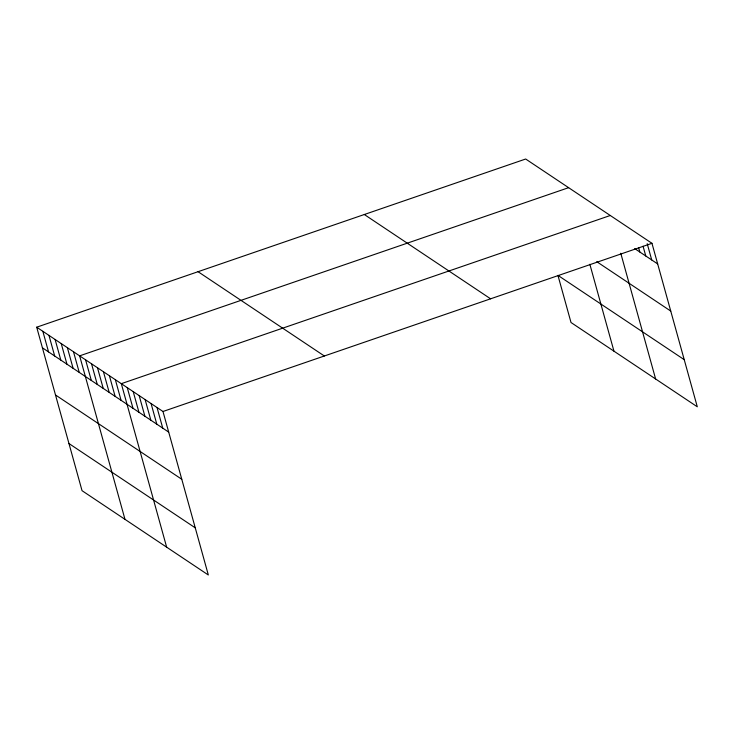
<?xml version="1.0" encoding="UTF-8"?>
<svg xmlns="http://www.w3.org/2000/svg" width="734" height="734" viewBox="0 0 734 734"><rect width="100%" height="100%" fill="white"/><g stroke="black" fill="none" stroke-linecap="round" stroke-linejoin="round"><path stroke-width="1.1" d="M36.7 327.199L162.985 411.49L208.328 574.988L82.043 490.688L36.7 327.199L525.672 159.012L651.957 243.312L697.3 406.801L571.015 322.51L557.941 275.36L684.226 359.66M568.611 187.675L79.639 355.852L124.982 519.351M610.284 215.493L121.312 383.671L166.655 547.169M162.985 411.49L651.957 243.312M634.717 248.606L657.682 263.937M596.76 261.689L670.757 311.078M364.312 214.512L490.596 298.811M198.061 271.699L324.345 355.99M42.416 347.815L168.701 432.115M55.49 394.965L181.775 479.265M68.968 443.538L195.253 527.838M647.214 243.679L651.728 259.955M643.067 246.22L645.773 255.982M638.617 247.67L639.819 252.01M620.762 253.258L655.627 378.983M589.852 264.277L613.954 351.173M157.03 407.517L162.746 428.142M151.076 403.544L156.801 424.169M145.121 399.571L150.846 420.197M139.166 395.598L144.892 416.215M133.221 391.626L138.937 412.242M127.266 387.644L132.982 408.269M115.357 379.698L121.073 400.324M109.403 375.725L115.119 396.351M103.448 371.753L109.173 392.378M97.494 367.78L103.219 388.405M91.539 363.807L97.264 384.423M85.594 359.834L91.31 380.451M73.501 351.76L79.226 372.386M67.372 347.668L73.088 368.294M61.234 343.576L66.95 364.192M55.105 339.475L60.821 360.1M48.967 335.383L54.683 356.008M42.838 331.291L48.554 351.916"/></g></svg>
